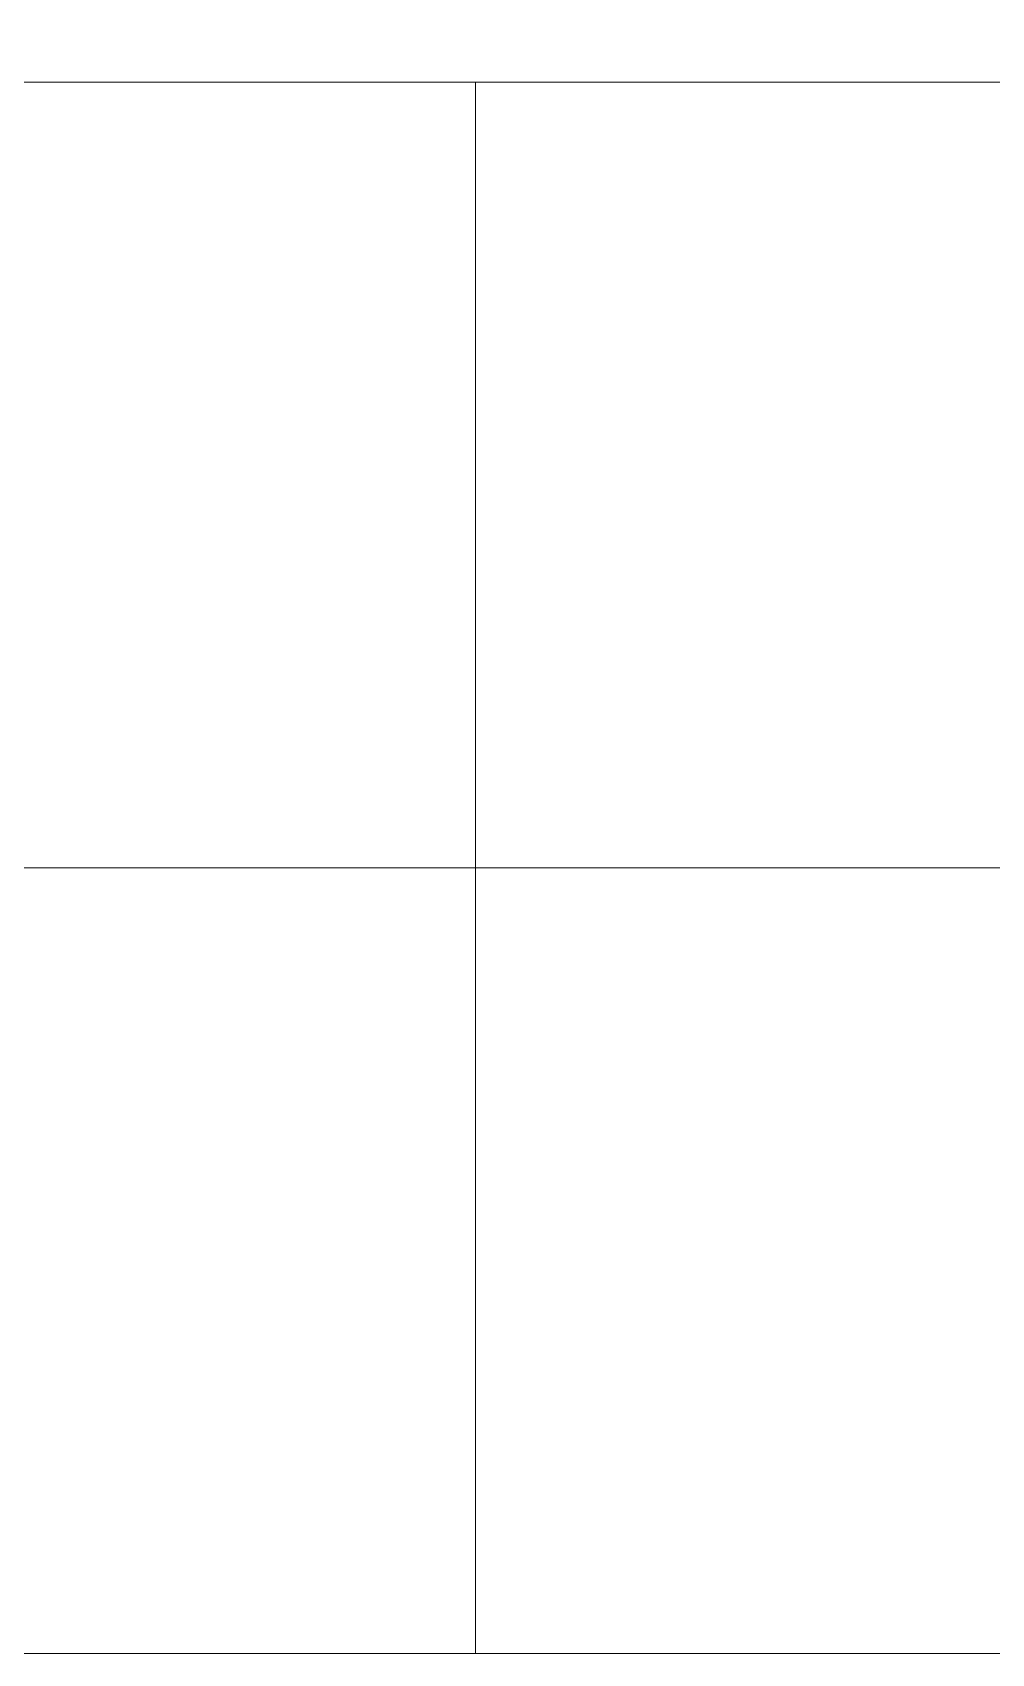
# Model space of a CAD drawing. Header units: inches. Extents: x 384 to 1427, y -468 to -47.
# Drawn here: x 1167.07 to 1175.84, y -459.3 to -444.48 of the extents above; entities that cross this region are included whole.
import ezdxf

# ---------------------------------------------------------------- set-up
doc = ezdxf.new("R2010")
doc.units = ezdxf.units.IN
doc.header["$LTSCALE"] = 1.21
doc.header["$MEASUREMENT"] = 0
doc.layers.get('0').update_dxf_attribs({"linetype": 'CONTINUOUS'})

msp = doc.modelspace()

# ---------------------------------------------------------------- linework, layer by layer
at = {"color": 4, "linetype": 'Continuous', "lineweight": 5}
for p, q in [((1206.2823, -444.9399), (1089.6158, -444.9399)), ((1171.1169, -459.2966), (1171.1169, -444.9399)), ((1206.2823, -452.1183), (1089.6158, -452.1183))]:
    msp.add_line(p, q, dxfattribs=at)
at = {"linetype": 'Continuous', "lineweight": 5}
msp.add_line((924.0043, -459.2967), (1418.4354, -459.2966), dxfattribs=at)
at = {"color": 4, "linetype": 'Continuous', "lineweight": 5}
msp.add_lwpolyline([(1089.6158, -444.9399), (1089.6158, -459.2966), (1418.4354, -459.2966), (1418.4354, -407.461), (1206.2823, -407.461), (1206.2823, -459.2966)], dxfattribs=at)

doc.saveas('drawing.dxf')
